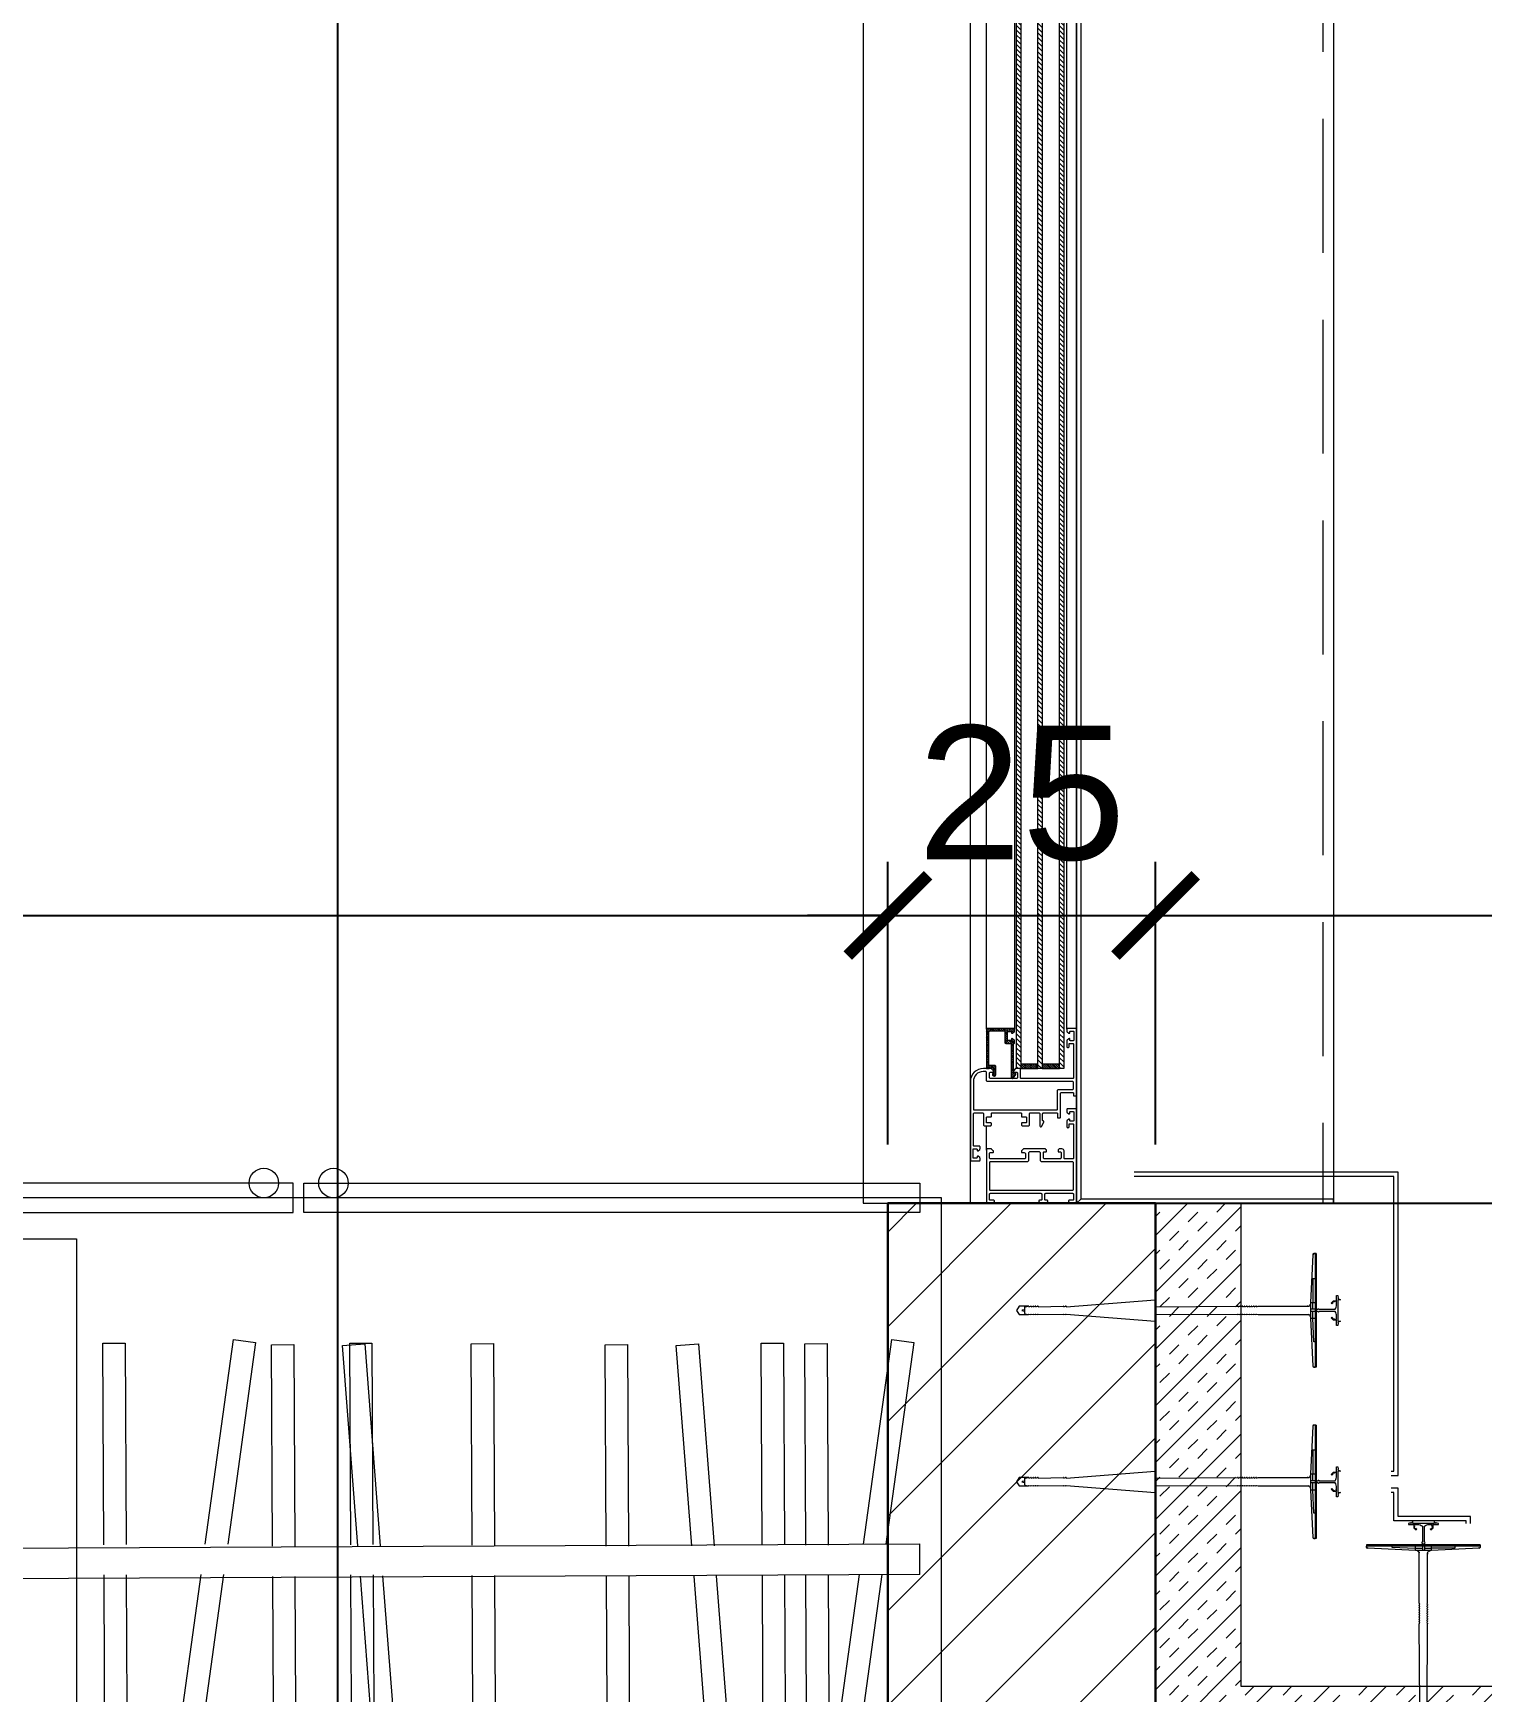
# Model space of a CAD drawing. Header units: centimetres. Extents: x 105417 to 110818, y -55119 to -48326.
# Drawn here: x 109429.6 to 109564.8, y -52469.9 to -52315 of the extents above; entities that cross this region are included whole.
import ezdxf

# ---------------------------------------------------------------- set-up
doc = ezdxf.new("R2010")
doc.units = ezdxf.units.CM
doc.header["$LTSCALE"] = 50
doc.header["$MEASUREMENT"] = 0
for name, pattern in [('AUSGEZOGEN', [0]), ('CACHE', [0.375, 0.25, -0.125]), ('CORNER', [20, 0, -20])]:
    doc.linetypes.add(name, pattern=pattern)
doc.layers.get('0').update_dxf_attribs({"color": 8})
doc.layers.add('COTE 50ème', color=1, linetype='Continuous')
for name, color, linetype, lineweight in [('ISOLATION', 252, 'Continuous', 0), ('MACONNERIE COUPE', 7, 'Continuous', 30), ('MACONNERIE HACHURE', 253, 'Continuous', 13), ('mobilimi', 8, 'Continuous', 9), ('WD_Corner', 154, 'Continuous', 5), ('WD_Dowel', 154, 'Continuous', 5), ('WD_Text_Legende', 154, 'AUSGEZOGEN', 5), ('WINDOWS', 21, 'Continuous', 5)]:
    doc.layers.add(name, color=color, linetype=linetype, lineweight=lineweight)
doc.layers.add('WD_Assist1', color=6, linetype='CORNER', lineweight=0, plot=False)
doc.styles.add('RS_TXT_50', font='arial.ttf', dxfattribs={"height": 12.5})
doc.dimstyles.new('RS_50CM_LINEAIRE', dxfattribs={"dimscale": 5, "dimtxt": 12.5, "dimasz": 1.5, "dimexe": 1, "dimexo": 2.5, "dimgap": 1, "dimtad": 1, "dimdec": 1, "dimrnd": 0.5, "dimdsep": 46, "dimtxsty": 'RS_TXT_50', "dimblk1": 'ARCHTICK', "dimblk2": 'ARCHTICK', "dimsah": 1, "dimcen": 2.5, "dimdle": 1, "dimclrt": 4, "dimadec": 0, "dimazin": 2, "dimtfac": 1, "dimtdec": 1, "dimtix": 1, "dimtmove": 2, "dimatfit": 3, "dimfxl": 1, "dimtolj": 1, "dimtzin": 0, "dimarcsym": 0})

# ---------------------------------------------------------------- blocks, each defined once
blk = doc.blocks.new('DRITARE POS 1')
at = {"layer": 'WINDOWS', "transparency": 33554559}
h = blk.add_hatch(dxfattribs=at)
h.set_pattern_fill('ANSI31', color=256, angle=450)
h.set_pattern_definition([(135, (-46708.71279, -43842.46996), (-0.08838834765, -0.08838834765), [])])
h.paths.add_polyline_path([(-1.74, -12.58), (-1.74, -12.64), (-2.09, -12.64, -0.414214), (-2.15, -12.58), (-2.15, -12.21, -0.247394), (-2.13, -12.16, 1.657435), (-2.37, -12.03), (-2.37, -12.77, 0.414214), (-2.28, -12.86), (-1.81, -12.86, -0.414214), (-1.72, -12.95), (-1.72, -16, -0.414214), (-1.81, -16.09), (-3.16, -16.09, -0.414214), (-3.22, -16.03), (-3.22, -15.03, 0.414214), (-3.31, -14.93), (-3.76, -14.93, -0.414214), (-3.82, -14.88), (-3.82, -11.74, 0.737396), (-3.99, -11.69), (-4.23, -12.04, 0.603122), (-4.15, -12.19), (-4.08, -12.19, -0.414214), (-4.02, -12.25), (-4.02, -14.93), (-4.06, -14.93, 0.414214), (-4.12, -14.99), (-4.12, -15.19, 0.250765), (-4.09, -15.24), (-3.92, -15.37, 0.599022), (-3.84, -15.33), (-3.84, -15.25, -0.414214), (-3.78, -15.19), (-3.52, -15.19, -0.414214), (-3.46, -15.25), (-3.46, -16, -0.414214), (-3.52, -16.05), (-3.78, -16.05, -0.414214), (-3.84, -16), (-3.84, -15.92, 0.599022), (-3.92, -15.88), (-4.09, -16.01, 0.250765), (-4.12, -16.05), (-4.12, -16.26, 0.414214), (-4.06, -16.31), (-1.55, -16.31, 0.414214), (-1.5, -16.26), (-1.5, -12.64), (-1.5, -12.58)])
at = {"layer": 'WINDOWS'}
h = blk.add_hatch(dxfattribs=at)
h.set_pattern_fill('ANSI31', color=140, scale=2.5, angle=450)
h.set_pattern_definition([(135, (-46708.9128, -43897.46996), (-0.2209708691, -0.2209708691), [])])
h.paths.add_polyline_path([(-8.71, -124.96), (-8.71, -12.58), (-8.31, -12.58), (-8.31, -124.96)])
h.paths.add_polyline_path([(-6.71, -124.96), (-6.71, -12.58), (-6.31, -12.58), (-6.31, -124.96)])
h.paths.add_polyline_path([(-4.71, -124.96), (-4.71, -12.58), (-4.31, -12.58), (-4.31, -124.96)])
at = {"layer": 'WINDOWS', "transparency": 33554559}
h = blk.add_hatch(dxfattribs=at)
h.set_pattern_fill('ANSI31', color=140, angle=450)
h.set_pattern_definition([(135, (-46708.90849, -43880.46996), (-0.08838834765, -0.08838834765), [])])
h.paths.add_polyline_path([(-6.71, -12.58), (-8.31, -12.58), (-8.31, -12.98), (-6.71, -12.98)])
h.paths.add_polyline_path([(-4.71, -12.58), (-6.31, -12.58), (-6.31, -12.98), (-4.71, -12.98)])
h.paths.add_polyline_path([(-6.71, -124.56), (-8.31, -124.56), (-8.31, -124.96), (-6.71, -124.96)])
h.paths.add_polyline_path([(-4.71, -124.56), (-6.31, -124.56), (-6.31, -124.96), (-4.71, -124.96)])
at = {"layer": 'WINDOWS', "color": 165, "linetype": 'CACHE'}
blk.add_line((-32.9, -270), (-32.9, 0), dxfattribs=at)
at = {"layer": 'WINDOWS'}
for p, q in [((-1.5, -4.97), (-1.5, -7.22)), ((-9.9, -8.75), (-9.9, -10.08)), ((-0.01, -11.48), (0, -126.13)), ((-9.89, -16.28), (-9.89, -121.28)), ((-9, -16.26), (-9, -121.28)), ((-4.11, -121.28), (-4.12, -16.26)), ((-1.5, -16.26), (-1.49, -121.28))]:
    blk.add_line(p, q, dxfattribs=at)
at = {"layer": 'WINDOWS', "color": 165}
for points in [[(-9.9, 0), (-9.9, -270), (-33.9, -270), (-33.9, 0)], [(-9.9, 0), (-33.9, 0), (-33.9, -0.4), (-10.3, -0.4)], [(-10.3, -269.6), (-10.3, -0.4), (-9.9, 0), (-9.9, -270)], [(0, 0), (0, -270), (10, -270), (10, 0)]]:
    blk.add_lwpolyline(points, close=True, dxfattribs=at)
at = {"layer": 'WINDOWS'}
for points in [[(-7.08, -5), (-7.02, -5.06, 0.198912), (-6.98, -5.08), (-4.97, -5.08, 0.198912), (-4.93, -5.06), (-4.78, -4.91, 0.198912), (-4.76, -4.87), (-4.76, -4.8, 0.414214), (-4.82, -4.74), (-5.01, -4.74, -0.340481), (-5.14, -4.65), (-5.14, -4.24, -0.414214), (-5.04, -4.14), (-1.87, -4.14, -0.414214), (-1.78, -4.24), (-1.78, -4.65, -0.414214), (-1.87, -4.74), (-2.09, -4.74, 0.414214), (-2.15, -4.8), (-2.15, -4.87, 0.198912), (-2.13, -4.91), (-1.98, -5.06, 0.198912), (-1.94, -5.08), (-1.55, -5.08, 0.414214), (-1.5, -5.02), (-1.5, -0.06, 0.414214), (-1.55, 0), (-2.13, 0, 0.322823), (-2.19, -0.04), (-2.24, -0.21, 0.511918), (-2.19, -0.28), (-1.87, -0.28, -0.414214), (-1.78, -0.37), (-1.78, -0.84, -0.414214), (-1.87, -0.93), (-6.57, -0.93, -0.414214), (-6.67, -0.84), (-6.67, -0.37, -0.414214), (-6.57, -0.28), (-6.44, -0.28, 0.511918), (-6.39, -0.21), (-6.45, -0.04, 0.322823), (-6.5, 0), (-7.12, 0, 0.322823), (-7.17, -0.04), (-7.23, -0.21, 0.511918), (-7.17, -0.28), (-7.04, -0.28, -0.414214), (-6.95, -0.37), (-6.95, -0.84, -0.414214), (-7.04, -0.93), (-9.52, -0.93, -0.414214), (-9.62, -0.84), (-9.62, -0.37, -0.414214), (-9.52, -0.28), (-9.21, -0.28, 0.511918), (-9.15, -0.21), (-9.21, -0.04, 0.322823), (-9.26, 0), (-9.84, 0, 0.414214), (-9.9, -0.06), (-9.9, -8.75, 0.414214), (-9.84, -8.81), (-9.06, -8.81, 0.414214), (-9, -8.75), (-9, -8.51, 0.250765), (-9.03, -8.47), (-9.19, -8.35, 0.599022), (-9.28, -8.4), (-9.28, -8.51, -0.414214), (-9.34, -8.57), (-9.6, -8.57, -0.414214), (-9.65, -8.51), (-9.65, -7.73, -0.414214), (-9.6, -7.67), (-9.34, -7.67, -0.414214), (-9.28, -7.73), (-9.28, -7.8, 0.599022), (-9.19, -7.85), (-9.03, -7.74, 0.250765), (-9, -7.69), (-9, -7.16, 1), (-9.21, -7.16), (-9.21, -7.37, -0.414214), (-9.26, -7.43), (-9.56, -7.43, -0.414214), (-9.62, -7.37), (-9.62, -4.2, -0.414214), (-9.56, -4.14), (-8.83, -4.14, -0.414214), (-8.74, -4.24), (-8.74, -4.89, 0.414214), (-8.55, -5.08), (-8.3, -5.08, 0.198912), (-8.26, -5.06), (-8.2, -5, 0.198912), (-8.18, -4.96), (-8.18, -4.85, 0.414214), (-8.24, -4.8), (-8.4, -4.8, -0.414214), (-8.46, -4.74), (-8.46, -4.24, -0.414214), (-8.37, -4.14), (-6.91, -4.14, -0.414214), (-6.82, -4.24), (-6.82, -4.74, -0.414214), (-6.87, -4.8), (-7.04, -4.8, 0.414214), (-7.1, -4.85), (-7.1, -4.96, 0.198912)], [(0, -4.01, 0.414214), (-0.06, -3.96), (-0.84, -3.96, 0.414214), (-0.9, -4.01), (-0.9, -4.22, 0.250765), (-0.88, -4.27), (-0.71, -4.4, 0.599022), (-0.62, -4.35), (-0.62, -4.26, -0.414214), (-0.56, -4.2), (-0.3, -4.2, -0.414214), (-0.25, -4.26), (-0.25, -5.04, -0.414214), (-0.3, -5.1), (-0.56, -5.1, -0.414214), (-0.62, -5.04), (-0.62, -4.95, 0.599022), (-0.71, -4.9), (-0.88, -5.03, 0.250765), (-0.9, -5.08), (-0.9, -5.28, 0.414214), (-0.84, -5.34), (-0.34, -5.34, -0.414214), (-0.28, -5.39), (-0.28, -8.34, -0.414214), (-0.38, -8.44), (-1.12, -8.44, -0.414214), (-1.22, -8.34), (-1.22, -7.32, 0.414214), (-1.31, -7.22), (-1.87, -7.22, 0.414214), (-1.96, -7.32), (-1.96, -7.45, 0.414214), (-1.91, -7.5), (-1.55, -7.5, -0.414214), (-1.5, -7.56), (-1.5, -8.01, -0.414214), (-1.55, -8.06), (-1.91, -8.06, 0.414214), (-1.96, -8.12), (-1.96, -8.38, -0.414214), (-2.02, -8.44), (-4.71, -8.44, -0.414214), (-4.76, -8.38), (-4.76, -8.12, 0.414214), (-4.82, -8.06), (-5.17, -8.06, -0.414214), (-5.23, -8.01), (-5.23, -7.56, -0.414214), (-5.17, -7.5), (-4.82, -7.5, 0.414214), (-4.76, -7.45), (-4.76, -7.32, 0.414214), (-4.86, -7.22), (-5.42, -7.22, 0.414214), (-5.51, -7.32), (-5.51, -8.34, -0.414214), (-5.6, -8.44), (-6.39, -8.44, -0.414214), (-6.48, -8.34), (-6.48, -7.22, 0.809546), (-6.66, -7.19), (-6.85, -7.61, 0.543142), (-6.8, -7.69, -0.414214), (-6.74, -7.75), (-6.74, -8.34, -0.414214), (-6.84, -8.44), (-8.07, -8.44, -0.414214), (-8.12, -8.38), (-8.12, -8.03, 0.414214), (-8.18, -7.97), (-8.35, -7.97, 0.414214), (-8.4, -8.03), (-8.4, -10.25, -0.414214), (-8.5, -10.34), (-9.56, -10.34, -0.414214), (-9.62, -10.29), (-9.62, -10.08, 0.414214), (-9.67, -10.02), (-9.84, -10.02, 0.414214), (-9.9, -10.08), (-9.9, -16.26, 0.414214), (-9.84, -16.31), (-9.06, -16.31, 0.414214), (-9, -16.26), (-9, -16.05, 0.250765), (-9.03, -16.01), (-9.19, -15.88, 0.599022), (-9.28, -15.92), (-9.28, -16.02, -0.414214), (-9.34, -16.07), (-9.6, -16.07, -0.414214), (-9.65, -16.02), (-9.65, -15.23, -0.414214), (-9.6, -15.18), (-9.34, -15.18, -0.414214), (-9.28, -15.23), (-9.28, -15.33, 0.599022), (-9.19, -15.37), (-9.03, -15.24, 0.250765), (-9, -15.19), (-9, -14.62, 0.414214), (-9.06, -14.56), (-9.15, -14.56, 0.414214), (-9.21, -14.62), (-9.21, -14.88, -0.414214), (-9.26, -14.93), (-9.56, -14.93, -0.414214), (-9.62, -14.88), (-9.62, -11.7, -0.414214), (-9.56, -11.65), (-4.73, -11.65, -0.414214), (-4.68, -11.7), (-4.68, -12.53, 0.414214), (-4.62, -12.58), (-4.23, -12.58, 0.198912), (-4.19, -12.56), (-4.04, -12.41, 0.198912), (-4.02, -12.37), (-4.02, -12.3, 0.414214), (-4.08, -12.25), (-4.3, -12.25, -0.414214), (-4.4, -12.15), (-4.4, -11.74, -0.414214), (-4.3, -11.65), (-1.87, -11.65, -0.414214), (-1.78, -11.74), (-1.78, -12.15, -0.414214), (-1.87, -12.25), (-2.09, -12.25, 0.414214), (-2.15, -12.3), (-2.15, -12.37, 0.198912), (-2.13, -12.41), (-1.98, -12.56, 0.198912), (-1.94, -12.58), (-1.22, -12.58, 0.414214), (0, -11.37)], [(-1.5, -12.21, 0.414214), (-1.4, -12.3), (-1.18, -12.3), (-1.18, -12.3, 0.414214), (-0.28, -11.37), (-0.28, -8.77, 0.414214), (-0.34, -8.72), (-8.07, -8.72, 0.414214), (-8.12, -8.77), (-8.12, -10.53, -0.414214), (-8.22, -10.62), (-9.52, -10.62, 0.414214), (-9.62, -10.71), (-9.62, -11.27, 0.414214), (-9.52, -11.37), (-1.59, -11.37, -0.414214), (-1.5, -11.46)], [(-1.74, -12.64), (-2.09, -12.64, -0.414214), (-2.15, -12.58), (-2.15, -12.21, -0.247394), (-2.13, -12.16, 1.657435), (-2.37, -12.03), (-2.37, -12.77, 0.414214), (-2.28, -12.86), (-1.81, -12.86, -0.414214), (-1.72, -12.95), (-1.72, -16, -0.414214), (-1.81, -16.09), (-3.16, -16.09, -0.414214), (-3.22, -16.03), (-3.22, -15.03, 0.414214), (-3.31, -14.93), (-3.76, -14.93, -0.414214), (-3.82, -14.88), (-3.82, -11.74, 0.737396), (-3.99, -11.69), (-4.23, -12.04, 0.603122), (-4.15, -12.19), (-4.08, -12.19, -0.414214), (-4.02, -12.25), (-4.02, -14.93), (-4.06, -14.93, 0.414214), (-4.12, -14.99), (-4.12, -15.19, 0.250765), (-4.09, -15.24), (-3.92, -15.37, 0.599022), (-3.84, -15.33), (-3.84, -15.25, -0.414214), (-3.78, -15.19), (-3.52, -15.19, -0.414214), (-3.46, -15.25), (-3.46, -16, -0.414214), (-3.52, -16.05), (-3.78, -16.05, -0.414214), (-3.84, -16), (-3.84, -15.92, 0.599022), (-3.92, -15.88), (-4.09, -16.01, 0.250765), (-4.12, -16.05), (-4.12, -16.26, 0.414214), (-4.06, -16.31), (-1.55, -16.31, 0.414214), (-1.5, -16.26), (-1.5, -12.64), (-1.5, -12.58), (-1.74, -12.58)]]:
    blk.add_lwpolyline(points, format="xyb", close=True, dxfattribs=at)
for points in [[(-9.9, -270), (-9.9, 0), (0, 0), (0, -270)], [(-1.78, -1.27), (-1.83, -1.21), (-9.56, -1.21), (-9.62, -1.27), (-9.62, -3.81), (-9.56, -3.86), (-6.63, -3.86), (-6.54, -3.96), (-6.54, -4.7), (-6.44, -4.8), (-5.51, -4.8), (-5.42, -4.7), (-5.42, -3.96), (-5.32, -3.86), (-1.83, -3.86), (-1.78, -3.81)]]:
    blk.add_lwpolyline(points, close=True, dxfattribs=at)
at = {"layer": 'WINDOWS', "color": 140}
for points in [[(-8.71, -124.96), (-8.71, -12.58), (-8.31, -12.58), (-8.31, -124.96)], [(-6.71, -12.58), (-8.31, -12.58), (-8.31, -12.98), (-6.71, -12.98)], [(-6.71, -124.96), (-6.71, -12.58), (-6.31, -12.58), (-6.31, -124.96)], [(-4.71, -12.58), (-6.31, -12.58), (-6.31, -12.98), (-4.71, -12.98)], [(-4.71, -124.96), (-4.71, -12.58), (-4.31, -12.58), (-4.31, -124.96)]]:
    blk.add_lwpolyline(points, close=True, dxfattribs=at)
blk = doc.blocks.new('ankeri')
at = {"layer": 'WD_Assist1'}
for p, q in [((-2.32, 5.2), (-2.54, 0.59)), ((-2.22, 5.3), (-2.32, 5.2)), ((-2, 5.3), (-2.22, 5.3)), ((-2, -5.3), (-2, 5.3)), ((-29.75, 0.39), (-30, 0)), ((-30, 0), (-29.75, -0.39)), ((-2.76, 0.39), (-29.75, 0.39)), ((-2.54, 0.59), (-2.76, 0.39)), ((-29.75, -0.39), (-2.76, -0.39)), ((-2.76, -0.39), (-2.54, -0.59)), ((-2.54, -0.59), (-2.32, -5.2)), ((-2.32, -5.2), (-2.22, -5.3)), ((-2.22, -5.3), (-2, -5.3))]:
    blk.add_line(p, q, dxfattribs=at)
at = {"layer": 'WD_Corner', "lineweight": 5}
blk.add_lwpolyline([(-2, 0.1), (-1.85, 0.1, -1), (-1.75, 0.1), (-0.25, 0.1, 0.185242), (-0.1, 0.55), (-0.1, 0.72), (-0.15, 0.73), (-0.15, 0.74), (-0.1, 0.75), (-0.1, 0.85), (-0.3, 0.85), (-0.3, 0.8), (-0.32, 0.8), (-0.33, 0.85), (-0.38, 0.85), (-0.5, 0.73), (-0.47, 0.68), (-0.48, 0.68), (-0.53, 0.7), (-0.54, 0.69), (-0.51, 0.65), (-0.54, 0.62), (-0.61, 0.69), (-0.4, 0.9), (-0.1, 0.9), (-0.1, 1.4), (0, 1.4), (0.05, 1.2), (0, 1.2), (0.05, 1.1), (0, 1.1), (0.25, 1), (0, 1), (0, -1), (0.25, -1), (0, -1.1), (0.05, -1.1), (0, -1.2), (0.05, -1.2), (0, -1.4), (-0.1, -1.4), (-0.1, -0.9), (-0.4, -0.9), (-0.61, -0.69), (-0.54, -0.62), (-0.51, -0.65), (-0.54, -0.69), (-0.53, -0.7), (-0.48, -0.68), (-0.47, -0.68), (-0.5, -0.73), (-0.38, -0.85), (-0.33, -0.85), (-0.32, -0.8), (-0.3, -0.8), (-0.3, -0.85), (-0.1, -0.85), (-0.1, -0.75), (-0.15, -0.74), (-0.15, -0.73), (-0.1, -0.72), (-0.1, -0.55, 0.185242), (-0.25, -0.1), (-1.75, -0.1, -1), (-1.85, -0.1), (-2, -0.1)], format="xyb", close=True, dxfattribs=at)
at = {"layer": 'WD_Dowel'}
for p, q in [((-2.32, 5.2), (-2.54, 0.74)), ((-2, 5.3), (-2.22, 5.3)), ((-2.11, 5.3), (-2.11, -5.3)), ((-2, 5.3), (-2, -5.3)), ((-2.11, 2.94), (-2.32, 2.94)), ((-2.32, 2.94), (-2.32, 0.74)), ((-29.75, 0.39), (-30, 0)), ((-30, 0), (-29.75, -0.39)), ((-28.88, 0.39), (-29.75, 0.39)), ((-29.47, 0.05), (-29.25, 0.09)), ((-29.47, 0.05), (-29.47, -0.05)), ((-29.25, 0.29), (-29.04, 0.37)), ((-29.25, 0.29), (-29.25, -0.29)), ((-28.88, 0.39), (-29.04, 0.34)), ((-29.04, 0.34), (-29.04, 0.37)), ((-28.82, 0.39), (-28.88, 0.39)), ((-28.82, 0.39), (-28.82, 0.34)), ((-28.82, 0.34), (-28.66, 0.39)), ((-28.61, 0.39), (-28.66, 0.39)), ((-28.61, 0.39), (-28.66, 0.39)), ((-28.61, 0.39), (-28.61, 0.34)), ((-28.61, 0.34), (-28.44, 0.39)), ((-28.39, 0.39), (-28.44, 0.39)), ((-28.39, 0.39), (-28.39, 0.34)), ((-28.39, 0.34), (-28.23, 0.39)), ((-28.17, 0.39), (-28.23, 0.39)), ((-28.17, 0.39), (-28.17, 0.34)), ((-28.17, 0.34), (-28.01, 0.39)), ((-27.96, 0.39), (-28.01, 0.39)), ((-27.96, 0.39), (-27.96, 0.34)), ((-27.96, 0.34), (-25.61, 0.39)), ((-25.56, 0.39), (-25.61, 0.39)), ((-25.56, 0.39), (-25.56, 0.34)), ((-25.56, 0.34), (-25.4, 0.39)), ((-25.34, 0.39), (-25.4, 0.39)), ((-25.34, 0.34), (-17.05, 0.99)), ((-25.34, 0.39), (-25.34, 0.34)), ((-17, 0.99), (-17.05, 0.99)), ((-17, 0.99), (-17, 0.34)), ((-17, 0.34), (-9.36, 0.39)), ((-9.3, 0.39), (-9.36, 0.39)), ((-9.3, 0.39), (-9.3, 0.34)), ((-9.3, 0.34), (-9.14, 0.39)), ((-9.09, 0.39), (-9.14, 0.39)), ((-9.09, 0.39), (-9.09, 0.34)), ((-9.09, 0.34), (-8.93, 0.39)), ((-8.87, 0.39), (-8.93, 0.39)), ((-8.87, 0.39), (-8.87, 0.34)), ((-8.87, 0.34), (-8.71, 0.39)), ((-8.66, 0.39), (-8.71, 0.39)), ((-8.66, 0.39), (-8.66, 0.34)), ((-8.66, 0.34), (-8.5, 0.39)), ((-8.44, 0.39), (-8.5, 0.39)), ((-8.44, 0.39), (-8.44, 0.34)), ((-8.44, 0.34), (-8.28, 0.39)), ((-8.23, 0.39), (-8.28, 0.39)), ((-8.23, 0.39), (-8.23, 0.34)), ((-8.23, 0.34), (-8.06, 0.39)), ((-8.01, 0.39), (-8.06, 0.39)), ((-8.01, 0.39), (-8.01, 0.34)), ((-8.01, 0.34), (-7.85, 0.39)), ((-7.79, 0.39), (-7.85, 0.39)), ((-7.79, 0.39), (-7.79, 0.34)), ((-7.79, 0.34), (-7.63, 0.39)), ((-7.58, 0.39), (-7.63, 0.39)), ((-7.58, 0.39), (-7.58, 0.34)), ((-7.58, 0.34), (-7.42, 0.39)), ((-7.42, 0.39), (-2.76, 0.39)), ((-2.54, 0.74), (-2.54, -0.74)), ((-2.54, 0.74), (-2.11, 0.74)), ((-2.11, 0.1), (-2.54, 0.1)), ((-2.32, 0.1), (-2.32, 0.74)), ((-29.75, -0.39), (-28.88, -0.39)), ((-29.25, -0.1), (-29.47, -0.05)), ((-29.25, -0.29), (-29.04, -0.37)), ((-29.04, -0.37), (-29.04, -0.34)), ((-29.04, -0.34), (-28.88, -0.39)), ((-28.82, -0.39), (-28.88, -0.39)), ((-28.82, -0.39), (-28.82, -0.34)), ((-28.82, -0.34), (-28.66, -0.39)), ((-28.61, -0.39), (-28.66, -0.39)), ((-28.61, -0.39), (-28.61, -0.34)), ((-28.61, -0.34), (-28.44, -0.39)), ((-28.39, -0.39), (-28.44, -0.39)), ((-28.39, -0.39), (-28.39, -0.34)), ((-28.39, -0.34), (-28.23, -0.39)), ((-28.17, -0.39), (-28.23, -0.39)), ((-28.17, -0.39), (-28.17, -0.34)), ((-28.17, -0.34), (-28.01, -0.39)), ((-27.96, -0.39), (-28.01, -0.39)), ((-27.96, -0.39), (-27.96, -0.34)), ((-27.96, -0.34), (-25.61, -0.39)), ((-25.56, -0.39), (-25.61, -0.39)), ((-25.56, -0.39), (-25.56, -0.34)), ((-25.56, -0.34), (-25.4, -0.39)), ((-25.34, -0.39), (-25.4, -0.39)), ((-25.34, -0.39), (-25.34, -0.34)), ((-25.34, -0.34), (-17.05, -0.99)), ((-17, -0.99), (-17.05, -0.99)), ((-17, -0.99), (-17, -0.34)), ((-17, -0.34), (-9.36, -0.39)), ((-9.3, -0.39), (-9.36, -0.39)), ((-9.3, -0.39), (-9.3, -0.34)), ((-9.3, -0.34), (-9.14, -0.39)), ((-9.09, -0.39), (-9.14, -0.39)), ((-9.09, -0.39), (-9.09, -0.34)), ((-9.09, -0.34), (-8.93, -0.39)), ((-8.87, -0.39), (-8.93, -0.39)), ((-8.87, -0.39), (-8.87, -0.34)), ((-8.87, -0.34), (-8.71, -0.39)), ((-8.66, -0.39), (-8.71, -0.39)), ((-8.66, -0.39), (-8.66, -0.34)), ((-8.66, -0.34), (-8.5, -0.39)), ((-8.44, -0.39), (-8.5, -0.39)), ((-8.44, -0.39), (-8.44, -0.34)), ((-8.44, -0.34), (-8.28, -0.39)), ((-8.23, -0.39), (-8.28, -0.39)), ((-8.23, -0.39), (-8.23, -0.34)), ((-8.23, -0.34), (-8.06, -0.39)), ((-8.01, -0.39), (-8.06, -0.39)), ((-8.01, -0.39), (-8.01, -0.34)), ((-8.01, -0.34), (-7.85, -0.39)), ((-7.79, -0.39), (-7.85, -0.39)), ((-7.79, -0.39), (-7.79, -0.34)), ((-7.79, -0.34), (-7.63, -0.39)), ((-7.58, -0.39), (-7.63, -0.39)), ((-7.58, -0.39), (-7.58, -0.34)), ((-7.58, -0.34), (-7.42, -0.39)), ((-7.42, -0.39), (-2.76, -0.39)), ((-2.11, -0.1), (-2.54, -0.1)), ((-2.54, -0.74), (-2.11, -0.74)), ((-2.54, -0.74), (-2.32, -5.2)), ((-2.32, -0.74), (-2.32, -0.1)), ((-2.22, -2.94), (-2.32, -0.74)), ((-2.11, -2.94), (-2.22, -2.94)), ((-2, -5.3), (-2.22, -5.3))]:
    blk.add_line(p, q, dxfattribs=at)
for centre, major_axis, start_param, end_param in [((-2.22, 5.2), (0.108, 0), 1.570796, 3.141593), ((-2.76, 0.59), (0.216, 0), -1.570795, 0), ((-2.76, -0.59), (-0.216, 0), 3.141593, 4.712389), ((-2.22, -5.2), (0.108, 0), 3.141593, 4.712389)]:
    blk.add_ellipse(centre, major_axis=major_axis, ratio=0.909091, start_param=start_param, end_param=end_param, dxfattribs=at)
blk = doc.blocks.new('A$Ca2d059dd')
at = {"layer": 'mobilimi'}
for p, q in [((2.02, -23.44), (117.86, -22.93)), ((117.86, -25.76), (2.02, -26.31)), ((5.13, -26.32), (5.12, -26.32))]:
    blk.add_line(p, q, dxfattribs=at)
for points in [[(0, -58.62), (120, -58.62), (120, 0), (0, 0)], [(80.73, -1), (119, -1), (119, -54.78), (80.73, -54.78)], [(2.02, -57.25), (59.5, -57.25), (59.5, -60), (2.02, -60)], [(117.98, -57.25), (60.5, -57.25), (60.5, -60), (117.98, -60)]]:
    blk.add_lwpolyline(points, close=True, dxfattribs=at)
for points in [[(5.55, -23.46), (8.05, -5.38), (10.1, -5.66)], [(10.1, -5.66), (7.65, -23.45)], [(10.56, -23.37), (10.47, -4.9), (12.55, -4.89)], [(12.55, -4.89), (12.64, -23.36)], [(14.63, -23.42), (14.54, -4.94), (16.62, -4.93)], [(16.62, -4.93), (16.71, -23.41)], [(21.01, -23.32), (19.59, -4.98), (21.66, -4.82)], [(21.66, -4.82), (23.09, -23.31)], [(29.19, -23.28), (29.1, -4.81), (31.18, -4.8)], [(31.18, -4.8), (31.27, -23.27)], [(41.71, -23.37), (41.62, -4.9), (43.7, -4.89)], [(43.7, -4.89), (43.79, -23.36)], [(52.16, -23.32), (50.74, -4.98), (52.81, -4.82)], [(52.81, -4.82), (54.24, -23.31)], [(53.05, -23.42), (52.96, -4.94), (55.04, -4.93)], [(55.04, -4.93), (55.13, -23.41)], [(60.34, -23.28), (60.25, -4.81), (62.33, -4.8)], [(62.33, -4.8), (62.42, -23.27)], [(67.01, -23.46), (69.51, -5.38), (71.56, -5.66)], [(71.56, -5.66), (69.11, -23.45)], [(76.09, -23.42), (76, -4.94), (78.08, -4.93)], [(78.08, -4.93), (78.17, -23.41)], [(2.02, -23.44), (2.02, -26.31)], [(7.26, -26.27), (4.63, -45.4), (2.57, -45.11), (5.17, -26.28)], [(12.65, -26.18), (12.74, -45), (10.67, -45.01), (10.57, -26.19)], [(16.72, -26.23), (16.81, -45.05), (14.74, -45.06), (14.64, -26.24)], [(23.3, -26.13), (24.75, -44.82), (22.68, -44.98), (21.22, -26.14)], [(31.28, -26.09), (31.37, -44.91), (29.3, -44.92), (29.21, -26.1)], [(43.8, -26.18), (43.89, -45), (41.82, -45.01), (41.73, -26.19)], [(54.46, -26.13), (55.9, -44.82), (53.83, -44.98), (52.38, -26.14)], [(55.14, -26.23), (55.23, -45.05), (53.16, -45.06), (53.07, -26.24)], [(62.43, -26.09), (62.52, -44.91), (60.45, -44.92), (60.36, -26.1)], [(68.72, -26.27), (66.09, -45.4), (64.03, -45.11), (66.62, -26.28)], [(78.18, -26.23), (78.27, -45.05), (76.2, -45.06), (76.1, -26.24)]]:
    blk.add_lwpolyline(points, dxfattribs=at)
for centre in [(56.75, -60), (63.25, -60)]:
    blk.add_circle(centre, 1.38, dxfattribs=at)
blk = doc.blocks.new('_ArchTick')
at = {"color": 0, "linetype": 'ByBlock', "const_width": 0.15}
blk.add_lwpolyline([(-0.5, -0.5), (0.5, 0.5)], dxfattribs=at)
blk = doc.blocks.new('*D1144')
at = {"layer": 'COTE 50ème', "color": 0, "lineweight": -2, "ltscale": 0.5, "transparency": 16777216}
for p, q in [((109804.15, -52482.36), (109804.15, -52419.25)), ((109534.35, -52424.25), (109809.15, -52424.25)), ((109649.29, -52477.36), (109809.15, -52477.36))]:
    blk.add_line(p, q, dxfattribs=at)
at = {"layer": 'Defpoints', "color": 0, "ltscale": 0.5, "transparency": 16777216}
for p in [(109521.85, -52424.25), (109804.15, -52424.25), (109636.79, -52477.36)]:
    blk.add_point(p, dxfattribs=at)
at = {"layer": 'COTE 50ème', "color": 0, "lineweight": -2, "ltscale": 0.5, "transparency": 16777216, "xscale": 7.5, "yscale": 7.5, "zscale": 7.5}
for p, rotation in [((109804.15, -52424.25), 90), ((109804.15, -52477.36), 270)]:
    blk.add_blockref('_ArchTick', p, dxfattribs=dict(at, rotation=rotation))
at = {"layer": 'COTE 50ème', "color": 4, "ltscale": 0.5, "transparency": 16777216, "insert": (109792.76, -52450.81), "char_height": 12.5, "attachment_point": 5, "rotation": 90, "style": 'RS_TXT_50'}
blk.add_mtext('\\A1;53', dxfattribs=at)
blk = doc.blocks.new('*D1145')
at = {"layer": 'COTE 50ème', "color": 0, "lineweight": -2, "ltscale": 0.5, "transparency": 16777216}
for p, q in [((109804.15, -52429.25), (109804.15, -52149.25)), ((109530.33, -52154.25), (109809.15, -52154.25)), ((109534.35, -52424.25), (109809.15, -52424.25))]:
    blk.add_line(p, q, dxfattribs=at)
at = {"layer": 'Defpoints', "color": 0, "ltscale": 0.5, "transparency": 16777216}
for p in [(109517.83, -52154.25), (109804.15, -52154.25), (109521.85, -52424.25)]:
    blk.add_point(p, dxfattribs=at)
at = {"layer": 'COTE 50ème', "color": 0, "lineweight": -2, "ltscale": 0.5, "transparency": 16777216, "xscale": 7.5, "yscale": 7.5, "zscale": 7.5}
for p, rotation in [((109804.15, -52154.25), 90), ((109804.15, -52424.25), 270)]:
    blk.add_blockref('_ArchTick', p, dxfattribs=dict(at, rotation=rotation))
at = {"layer": 'COTE 50ème', "color": 4, "ltscale": 0.5, "transparency": 16777216, "insert": (109792.77, -52289.25), "char_height": 12.5, "attachment_point": 5, "rotation": 90, "style": 'RS_TXT_50'}
blk.add_mtext('\\A1;270', dxfattribs=at)
blk = doc.blocks.new('*D1152')
at = {"layer": 'COTE 50ème', "color": 0, "lineweight": -2, "ltscale": 0.5, "transparency": 16777216}
for p, q in [((109869.2, -54127.36), (109869.2, -52052.36)), ((109656.85, -52057.36), (109874.2, -52057.36)), ((108886.85, -54122.36), (109874.2, -54122.36))]:
    blk.add_line(p, q, dxfattribs=at)
at = {"layer": 'Defpoints', "color": 0, "ltscale": 0.5, "transparency": 16777216}
for p in [(109644.35, -52057.36), (109869.2, -52057.36), (108874.35, -54122.36)]:
    blk.add_point(p, dxfattribs=at)
at = {"layer": 'COTE 50ème', "color": 0, "lineweight": -2, "ltscale": 0.5, "transparency": 16777216, "xscale": 7.5, "yscale": 7.5, "zscale": 7.5}
for p, rotation in [((109869.2, -52057.36), 90), ((109869.2, -54122.36), 270)]:
    blk.add_blockref('_ArchTick', p, dxfattribs=dict(at, rotation=rotation))
at = {"layer": 'COTE 50ème', "color": 4, "ltscale": 0.5, "transparency": 16777216, "insert": (109857.82, -53089.86), "char_height": 12.5, "attachment_point": 5, "rotation": 90, "style": 'RS_TXT_50'}
blk.add_mtext('\\A1;2065', dxfattribs=at)
blk = doc.blocks.new('*D1221')
at = {"layer": 'COTE 50ème', "color": 0, "lineweight": -2, "ltscale": 0.5, "transparency": 16777216}
for p, q in [((109134.35, -52415.42), (109134.35, -52392.37)), ((109509.35, -52418.77), (109509.35, -52392.37)), ((109129.35, -52397.37), (109514.35, -52397.37))]:
    blk.add_line(p, q, dxfattribs=at)
at = {"layer": 'Defpoints', "color": 0, "ltscale": 0.5, "transparency": 16777216}
for p in [(109509.35, -52397.37), (109134.35, -52427.92), (109509.35, -52431.27)]:
    blk.add_point(p, dxfattribs=at)
at = {"layer": 'COTE 50ème', "color": 0, "lineweight": -2, "ltscale": 0.5, "transparency": 16777216, "xscale": 7.5, "yscale": 7.5, "zscale": 7.5, "rotation": 180}
blk.add_blockref('_ArchTick', (109134.35, -52397.37), dxfattribs=at)
at = {"layer": 'COTE 50ème', "color": 0, "lineweight": -2, "ltscale": 0.5, "transparency": 16777216, "xscale": 7.5, "yscale": 7.5, "zscale": 7.5}
blk.add_blockref('_ArchTick', (109509.35, -52397.37), dxfattribs=at)
at = {"layer": 'COTE 50ème', "color": 4, "ltscale": 0.5, "transparency": 16777216, "insert": (109321.85, -52385.98), "char_height": 12.5, "attachment_point": 5, "style": 'RS_TXT_50'}
blk.add_mtext('\\A1;375', dxfattribs=at)
blk = doc.blocks.new('*D1222')
at = {"layer": 'COTE 50ème', "color": 0, "lineweight": -2, "ltscale": 0.5, "transparency": 16777216}
for p, q in [((109509.35, -52418.77), (109509.35, -52392.37)), ((109534.35, -52418.77), (109534.35, -52392.37)), ((109509.35, -52397.37), (109501.85, -52397.37)), ((109509.35, -52397.37), (109534.35, -52397.37)), ((109534.35, -52397.37), (109541.85, -52397.37))]:
    blk.add_line(p, q, dxfattribs=at)
at = {"layer": 'Defpoints', "color": 0, "ltscale": 0.5, "transparency": 16777216}
for p in [(109534.35, -52397.37), (109509.35, -52431.27), (109534.35, -52431.27)]:
    blk.add_point(p, dxfattribs=at)
at = {"layer": 'COTE 50ème', "color": 0, "lineweight": -2, "ltscale": 0.5, "transparency": 16777216, "xscale": 7.5, "yscale": 7.5, "zscale": 7.5}
blk.add_blockref('_ArchTick', (109509.35, -52397.37), dxfattribs=at)
at = {"layer": 'COTE 50ème', "color": 0, "lineweight": -2, "ltscale": 0.5, "transparency": 16777216, "xscale": 7.5, "yscale": 7.5, "zscale": 7.5, "rotation": 180}
blk.add_blockref('_ArchTick', (109534.35, -52397.37), dxfattribs=at)
at = {"layer": 'COTE 50ème', "color": 4, "ltscale": 0.5, "transparency": 16777216, "insert": (109521.85, -52385.99), "char_height": 12.5, "attachment_point": 5, "style": 'RS_TXT_50'}
blk.add_mtext('\\A1;25', dxfattribs=at)
blk = doc.blocks.new('*D1223')
at = {"layer": 'COTE 50ème', "color": 0, "lineweight": -2, "ltscale": 0.5, "transparency": 16777216}
for p, q in [((109534.35, -52418.77), (109534.35, -52392.37)), ((109744.35, -52449.86), (109744.35, -52392.37)), ((109529.35, -52397.37), (109749.35, -52397.37))]:
    blk.add_line(p, q, dxfattribs=at)
at = {"layer": 'Defpoints', "color": 0, "ltscale": 0.5, "transparency": 16777216}
for p in [(109744.35, -52397.37), (109534.35, -52431.27), (109744.35, -52462.36)]:
    blk.add_point(p, dxfattribs=at)
at = {"layer": 'COTE 50ème', "color": 0, "lineweight": -2, "ltscale": 0.5, "transparency": 16777216, "xscale": 7.5, "yscale": 7.5, "zscale": 7.5, "rotation": 180}
blk.add_blockref('_ArchTick', (109534.35, -52397.37), dxfattribs=at)
at = {"layer": 'COTE 50ème', "color": 0, "lineweight": -2, "ltscale": 0.5, "transparency": 16777216, "xscale": 7.5, "yscale": 7.5, "zscale": 7.5}
blk.add_blockref('_ArchTick', (109744.35, -52397.37), dxfattribs=at)
at = {"layer": 'COTE 50ème', "color": 4, "ltscale": 0.5, "transparency": 16777216, "insert": (109639.35, -52385.99), "char_height": 12.5, "attachment_point": 5, "style": 'RS_TXT_50'}
blk.add_mtext('\\A1;210', dxfattribs=at)
blk = doc.blocks.new('*D1336')
at = {"layer": 'COTE 50ème', "color": 0, "lineweight": -2, "ltscale": 0.5, "transparency": 16777216}
for p, q in [((109458.01, -52487.36), (109458.01, -52077.36)), ((109474.5, -52082.36), (109453.01, -52082.36)), ((109462.26, -52482.36), (109453.01, -52482.36))]:
    blk.add_line(p, q, dxfattribs=at)
at = {"layer": 'Defpoints', "color": 0, "ltscale": 0.5, "transparency": 16777216}
for p in [(109458.01, -52082.36), (109487, -52082.36), (109474.76, -52482.36)]:
    blk.add_point(p, dxfattribs=at)
at = {"layer": 'COTE 50ème', "color": 0, "lineweight": -2, "ltscale": 0.5, "transparency": 16777216, "xscale": 7.5, "yscale": 7.5, "zscale": 7.5}
for p, rotation in [((109458.01, -52082.36), 90), ((109458.01, -52482.36), 270)]:
    blk.add_blockref('_ArchTick', p, dxfattribs=dict(at, rotation=rotation))
at = {"layer": 'COTE 50ème', "color": 4, "ltscale": 0.5, "transparency": 16777216, "insert": (109446.62, -52282.36), "char_height": 12.5, "attachment_point": 5, "rotation": 90, "style": 'RS_TXT_50'}
blk.add_mtext('\\A1;400', dxfattribs=at)

msp = doc.modelspace()

# ---------------------------------------------------------------- hatches: boundary and pattern name
at = {"layer": 'ISOLATION', "transparency": 33554687}
h = msp.add_hatch(dxfattribs=at)
h.set_pattern_fill('INSUL', color=256, scale=10, angle=45)
h.set_pattern_definition([(45, (108384.8174, -45955.942), (-2.6516504, 2.6516504), []), (45, (108383.9335, -45955.058), (-2.6516504, 2.6516504), [1.25, -1.25]), (45, (108383.0496, -45954.1743), (-2.6516504, 2.6516504), [1.25, -1.25])])
h.paths.add_polyline_path([(109542.35, -52424.25), (109534.35, -52424.25), (109534.35, -52477.36), (109644.35, -52477.36), (109644.35, -52567.36), (109652.35, -52567.36), (109652.35, -52469.36), (109542.35, -52469.36)])
at = {"layer": 'MACONNERIE HACHURE'}
h = msp.add_hatch(dxfattribs=at)
h.set_pattern_fill('ANSI31', color=256, scale=50, style=0)
h.paths.add_polyline_path([(107874.35, -53728.36), (107763.35, -53728.36), (107763.35, -53770.36), (107874.35, -53770.36)])
h.paths.add_polyline_path([(107866.35, -53736.36), (107771.35, -53736.36), (107771.35, -53762.36), (107866.35, -53762.36)], flags=16)
h.paths.add_polyline_path([(109325.35, -53728.36), (109214.35, -53728.36), (109214.35, -53770.36), (109325.35, -53770.36)])
h.paths.add_polyline_path([(109317.35, -53736.36), (109222.35, -53736.36), (109222.35, -53762.36), (109317.35, -53762.36)], flags=16)
h.paths.add_polyline_path([(109454.35, -52082.36), (109509.35, -52082.36), (109509.35, -52057.36), (109454.35, -52057.36)])
h.paths.add_polyline_path([(109274.35, -52057.36), (109174.35, -52057.36), (109174.35, -52082.36), (109274.35, -52082.36)])
h.paths.add_polyline_path([(107444.35, -53677.36), (107444.35, -53737.36), (107469.35, -53737.36), (107469.35, -53677.36)])
h.paths.add_polyline_path([(108556.85, -53762.36), (108531.85, -53762.36), (108531.85, -53982.36), (108556.85, -53982.36)])
h.paths.add_polyline_path([(108239.36, -53952.36), (108214.36, -53952.36), (108214.36, -54122.36), (108331.85, -54122.36), (108331.85, -54097.36), (108239.36, -54097.36)])
h.paths.add_polyline_path([(108556.85, -53982.36), (108531.85, -53982.36), (108531.85, -54122.36), (108556.85, -54122.36)])
h.paths.add_polyline_path([(108849.35, -53952.36), (108874.35, -53952.36), (108874.35, -54122.36), (108756.85, -54122.36), (108756.85, -54097.36), (108849.35, -54097.36)])
h.paths.add_polyline_path([(107469.35, -53422.36), (107444.35, -53422.36), (107444.35, -53497.36), (107469.35, -53497.36)])
h.paths.add_polyline_path([(109644.35, -53677.36), (109644.35, -53737.36), (109619.35, -53737.36), (109619.35, -53677.36)])
h.paths.add_polyline_path([(109619.35, -53342.47), (109644.35, -53342.47), (109644.35, -53397.36), (109619.35, -53397.36)])
h.paths.add_polyline_path([(107469.35, -53342.47), (107444.35, -53342.47), (107444.35, -53397.36), (107469.35, -53397.36)])
h.paths.add_polyline_path([(109619.35, -52847.36), (109644.35, -52847.36), (109644.35, -52902.25), (109619.35, -52902.25)])
h.paths.add_polyline_path([(109099.36, -53146.93), (108984.36, -53146.93), (108984.36, -53096.93), (109099.36, -53096.93)])
h.paths.add_polyline_path([(109089.36, -53136.93), (108994.36, -53136.93), (108994.36, -53106.93), (109089.36, -53106.93)], flags=16)
h.paths.add_polyline_path([(108104.35, -53147.36), (107989.35, -53147.36), (107989.35, -53097.36), (108104.35, -53097.36)])
h.paths.add_polyline_path([(108094.35, -53137.36), (107999.35, -53137.36), (107999.35, -53107.36), (108094.35, -53107.36)], flags=16)
h.paths.add_polyline_path([(108794.35, -52797.36), (108774.35, -52797.36), (108774.35, -52787.36), (108794.35, -52787.36)])
h.paths.add_polyline_path([(108849.35, -53737.36), (108756.85, -53737.36), (108756.85, -53762.36), (108849.35, -53762.36)])
h.paths.add_polyline_path([(109234.24, -53477.36), (109209.24, -53477.36), (109209.24, -53422.36), (109234.24, -53422.36)])
h.paths.add_polyline_path([(109619.35, -53062.36), (109644.35, -53062.36), (109644.35, -53182.36), (109619.35, -53182.36)])
h.paths.add_polyline_path([(108809.35, -53326.05), (108874.35, -53326.05), (108874.35, -53348.05), (108849.35, -53348.05), (108849.35, -53338.05), (108809.35, -53338.05)])
h.paths.add_polyline_path([(109619.35, -53422.36), (109644.35, -53422.36), (109644.35, -53497.36), (109619.35, -53497.36)])
h.paths.add_polyline_path([(108704.35, -52527.36), (108794.35, -52527.36), (108794.35, -52607.36), (108947.35, -52607.36), (108947.35, -52512.38), (108959.35, -52512.38), (108959.35, -52632.36), (108794.35, -52632.36), (108794.35, -52687.36), (108774.35, -52687.36), (108774.35, -52583.36), (108704.35, -52583.36), (108704.35, -52632.36), (108669.35, -52632.36), (108669.35, -52612.36), (108679.35, -52612.36), (108679.35, -52562.36), (108704.35, -52562.36), (108704.35, -52578.36), (108774.35, -52578.36), (108774.35, -52552.36), (108704.35, -52552.36)])
h.paths.add_polyline_path([(108874.35, -53702.36), (108849.35, -53702.36), (108849.35, -53440.05), (108874.35, -53440.05), (108874.35, -53477.36), (108934.35, -53477.36), (108934.35, -53502.36), (108874.35, -53502.36)])
h.paths.add_polyline_path([(108814.35, -52082.36), (108947.35, -52082.36), (108947.35, -52236.36), (108959.35, -52236.36), (108959.35, -52082.36), (108994.35, -52082.36), (108994.35, -52057.36), (108814.35, -52057.36)])
h.paths.add_polyline_path([(109509.35, -52482.36), (109509.35, -52424.25), (109534.35, -52424.25), (109534.35, -52477.36), (109644.35, -52477.36), (109644.35, -52567.36), (109619.35, -52567.36), (109619.35, -52502.36), (109286.35, -52502.36), (109286.35, -52507.36), (109134.35, -52507.36), (109134.35, -52517.36), (109122.35, -52517.36), (109122.35, -52422.36), (109061.49, -52422.36), (109061.49, -52410.36), (109134.35, -52410.36), (109134.35, -52482.36)])
h.paths.add_polyline_path([(109071.35, -52817.36), (109071.35, -52723.36), (109083.35, -52723.36), (109083.35, -52797.36), (109221.35, -52797.36), (109221.35, -52631.36), (109083.35, -52631.36), (109083.35, -52641.36), (109071.35, -52641.36), (109071.35, -52619.36), (109122.35, -52619.36), (109122.35, -52609.36), (109134.35, -52609.36), (109134.35, -52619.36), (109241.35, -52619.36), (109241.35, -52797.36), (109509.35, -52797.36), (109509.35, -52817.36)])
h.paths.add_polyline_path([(108294.35, -52797.36), (108314.35, -52797.36), (108314.35, -52787.36), (108294.35, -52787.36)])
h.paths.add_polyline_path([(108239.35, -53737.36), (108331.85, -53737.36), (108331.85, -53762.36), (108239.35, -53762.36)])
h.paths.add_polyline_path([(107859.35, -53477.36), (107884.35, -53477.36), (107884.35, -53422.36), (107859.35, -53422.36)])
h.paths.add_polyline_path([(107469.35, -53062.36), (107444.35, -53062.36), (107444.35, -53182.36), (107469.35, -53182.36)])
h.paths.add_polyline_path([(108279.35, -53326.05), (108214.35, -53326.05), (108214.35, -53348.05), (108239.35, -53348.05), (108239.35, -53338.05), (108279.35, -53338.05)])
h.paths.add_polyline_path([(108724.52, -52902.36), (108774.35, -52902.36), (108774.35, -52942.36), (108724.52, -52942.36)])
h.paths.add_polyline_path([(108564.35, -52902.36), (108604.35, -52902.36), (108604.35, -52942.36), (108564.35, -52942.36)])
h.paths.add_polyline_path([(109509.35, -52154.25), (109534.35, -52154.25), (109534.35, -52107.36), (109509.35, -52107.36)])
h.paths.add_polyline_path([(109619.35, -52797.36), (109644.35, -52797.36), (109644.35, -52747.36), (109619.35, -52747.36)])
h.paths.add_polyline_path([(108364.19, -52902.36), (108314.35, -52902.36), (108314.35, -52942.36), (108364.19, -52942.36)])
h.paths.add_polyline_path([(108524.35, -52902.36), (108484.35, -52902.36), (108484.35, -52942.36), (108524.35, -52942.36)])
h.paths.add_polyline_path([(108679.35, -52082.36), (108659.35, -52082.36), (108659.35, -52057.36), (108679.35, -52057.36)])
h.paths.add_polyline_path([(108384.35, -52527.36), (108294.35, -52527.36), (108294.35, -52607.36), (108141.35, -52607.36), (108141.35, -52512.38), (108129.35, -52512.38), (108129.35, -52632.36), (108294.35, -52632.36), (108294.35, -52687.36), (108314.35, -52687.36), (108314.35, -52583.36), (108384.35, -52583.36), (108384.35, -52632.36), (108569.35, -52632.36), (108569.35, -52612.36), (108409.35, -52612.36), (108409.35, -52562.36), (108384.35, -52562.36), (108384.35, -52578.36), (108314.35, -52578.36), (108314.35, -52552.36), (108384.35, -52552.36)])
h.paths.add_polyline_path([(107579.35, -52154.25), (107554.35, -52154.25), (107554.35, -52107.36), (107579.35, -52107.36)])
h.paths.add_polyline_path([(108559.35, -53737.36), (108576.85, -53737.36), (108576.85, -53762.36), (108511.85, -53762.36), (108511.85, -53737.36), (108529.35, -53737.36), (108529.35, -53272.36), (108559.35, -53272.36)])
h.paths.add_polyline_path([(108214.35, -53702.36), (108239.35, -53702.36), (108239.35, -53440.05), (108214.35, -53440.05), (108214.35, -53477.36), (108154.35, -53477.36), (108154.35, -53502.36), (108214.35, -53502.36)])
h.paths.add_polyline_path([(108559.35, -52082.36), (108409.35, -52082.36), (108409.35, -52057.36), (108559.35, -52057.36)])
h.paths.add_polyline_path([(108274.35, -52082.36), (108141.35, -52082.36), (108141.35, -52236.36), (108129.35, -52236.36), (108129.35, -52082.36), (107579.35, -52082.36), (107579.35, -52057.36), (108274.35, -52057.36)])
h.paths.add_polyline_path([(107579.35, -52482.36), (107579.35, -52424.25), (107554.35, -52424.25), (107554.35, -52477.36), (107444.35, -52477.36), (107444.35, -52567.36), (107469.35, -52567.36), (107469.35, -52502.36), (107802.35, -52502.36), (107802.35, -52507.36), (107954.35, -52507.36), (107954.35, -52517.36), (107966.35, -52517.36), (107966.35, -52422.36), (108027.22, -52422.36), (108027.22, -52410.36), (107954.35, -52410.36), (107954.35, -52482.36)])
h.paths.add_polyline_path([(108017.35, -52817.36), (108017.35, -52723.36), (108005.35, -52723.36), (108005.35, -52797.36), (107867.35, -52797.36), (107867.35, -52631.36), (108005.35, -52631.36), (108005.35, -52641.36), (108017.35, -52641.36), (108017.35, -52619.36), (107966.35, -52619.36), (107966.35, -52609.36), (107954.35, -52609.36), (107954.35, -52619.36), (107847.35, -52619.36), (107847.35, -52797.36), (107579.35, -52797.36), (107579.35, -52817.36)])
h.paths.add_polyline_path([(107469.35, -52797.36), (107444.35, -52797.36), (107444.35, -52747.36), (107469.35, -52747.36)])
h.paths.add_polyline_path([(107469.35, -52847.36), (107444.35, -52847.36), (107444.35, -52902.25), (107469.35, -52902.25)])
h.paths.add_polyline_path([(108947.35, -52328.36), (108704.35, -52328.36), (108704.35, -52348.36), (108947.35, -52348.36), (108947.35, -52430.38), (108959.35, -52430.38), (108959.35, -52422.36), (108969.35, -52422.36), (108969.35, -52410.36), (108959.35, -52410.36), (108959.35, -52318.36), (108947.35, -52318.36)])
h.paths.add_polyline_path([(108141.35, -52328.36), (108384.35, -52328.36), (108384.35, -52348.36), (108141.35, -52348.36), (108141.35, -52430.38), (108129.35, -52430.38), (108129.35, -52422.36), (108119.35, -52422.36), (108119.35, -52410.36), (108129.35, -52410.36), (108129.35, -52318.36), (108141.35, -52318.36)])

# ---------------------------------------------------------------- linework, layer by layer
at = {"layer": 'ISOLATION', "lineweight": 5, "ltscale": 0.5}
msp.add_lwpolyline([(109542.35, -52424.25), (109534.35, -52424.25), (109534.35, -52477.36), (109644.35, -52477.36), (109644.35, -52567.36), (109652.35, -52567.36), (109652.35, -52469.36), (109542.35, -52469.36)], close=True, dxfattribs=at)
at = {"layer": 'MACONNERIE COUPE'}
msp.add_lwpolyline([(109509.35, -52482.36), (109509.35, -52424.25), (109534.35, -52424.25), (109534.35, -52477.36), (109644.35, -52477.36), (109644.35, -52567.36), (109619.35, -52567.36), (109619.35, -52502.36), (109286.35, -52502.36), (109286.35, -52507.36), (109134.35, -52507.36), (109134.35, -52517.36), (109122.35, -52517.36), (109122.35, -52422.36), (109061.49, -52422.36), (109061.49, -52410.36), (109134.35, -52410.36), (109134.35, -52482.36)], close=True, dxfattribs=at)
at = {"layer": 'WD_Corner', "lineweight": 5, "ltscale": 0.5}
for points in [[(109556.35, -52449.65), (109557, -52449.65), (109557, -52421.35), (109532.35, -52421.35)], [(109556.35, -52449.25), (109556.6, -52449.25), (109556.6, -52421.75), (109532.35, -52421.75)], [(109563.75, -52454.14), (109563.75, -52453.49), (109557, -52453.49), (109557, -52450.85), (109556.35, -52450.85)], [(109563.35, -52454.14), (109563.35, -52453.89), (109556.6, -52453.89), (109556.6, -52451.25), (109556.35, -52451.25)]]:
    msp.add_lwpolyline(points, dxfattribs=at)

# ---------------------------------------------------------------- block references
at = {"lineweight": 5, "rotation": 180}
msp.add_blockref('DRITARE POS 1', (109517.06, -52424.25), dxfattribs=at)
at = {"layer": 'MACONNERIE COUPE', "lineweight": 5, "ltscale": 0.5, "rotation": 180}
msp.add_blockref('A$Ca2d059dd', (109514.35, -52482.36), dxfattribs=at)
at = {"layer": 'WD_Text_Legende'}
for p in [(109551.35, -52434.25), (109551.35, -52450.25)]:
    msp.add_blockref('ankeri', p, dxfattribs=at)
at = {"layer": 'WD_Text_Legende', "xscale": -1, "rotation": 270}
msp.add_blockref('ankeri', (109559.35, -52454.14), dxfattribs=at)

# ---------------------------------------------------------------- dimensions: what is measured, and where the dimension line sits
at = {"layer": 'COTE 50ème', "ltscale": 0.5}
for base, p1, p2, picture, middle in [((109869.2, -52057.36), (108874.35, -54122.36), (109644.35, -52057.36), '*D1152', (109857.82, -53089.86)), ((109458.01, -52082.36), (109474.76, -52482.36), (109487, -52082.36), '*D1336', (109446.62, -52282.36)), ((109804.15, -52154.25), (109521.85, -52424.25), (109517.83, -52154.25), '*D1145', (109792.77, -52289.25)), ((109804.15, -52424.25), (109636.79, -52477.36), (109521.85, -52424.25), '*D1144', (109792.76, -52450.81))]:
    dim = msp.add_linear_dim(base=base, p1=p1, p2=p2, angle=90, dimstyle='RS_50CM_LINEAIRE', dxfattribs=at)
    dim.commit()
    dim.dimension.update_dxf_attribs({"geometry": picture, "text_midpoint": middle})
for base, p1, p2, picture, middle in [((109509.35, -52397.37), (109134.35, -52427.92), (109509.35, -52431.27), '*D1221', (109321.85, -52385.98)), ((109534.35, -52397.37), (109509.35, -52431.27), (109534.35, -52431.27), '*D1222', (109521.85, -52385.99)), ((109744.35, -52397.37), (109534.35, -52431.27), (109744.35, -52462.36), '*D1223', (109639.35, -52385.99))]:
    dim = msp.add_linear_dim(base=base, p1=p1, p2=p2, dimstyle='RS_50CM_LINEAIRE', dxfattribs=at)
    dim.commit()
    dim.dimension.update_dxf_attribs({"geometry": picture, "text_midpoint": middle})

doc.saveas('drawing.dxf')
